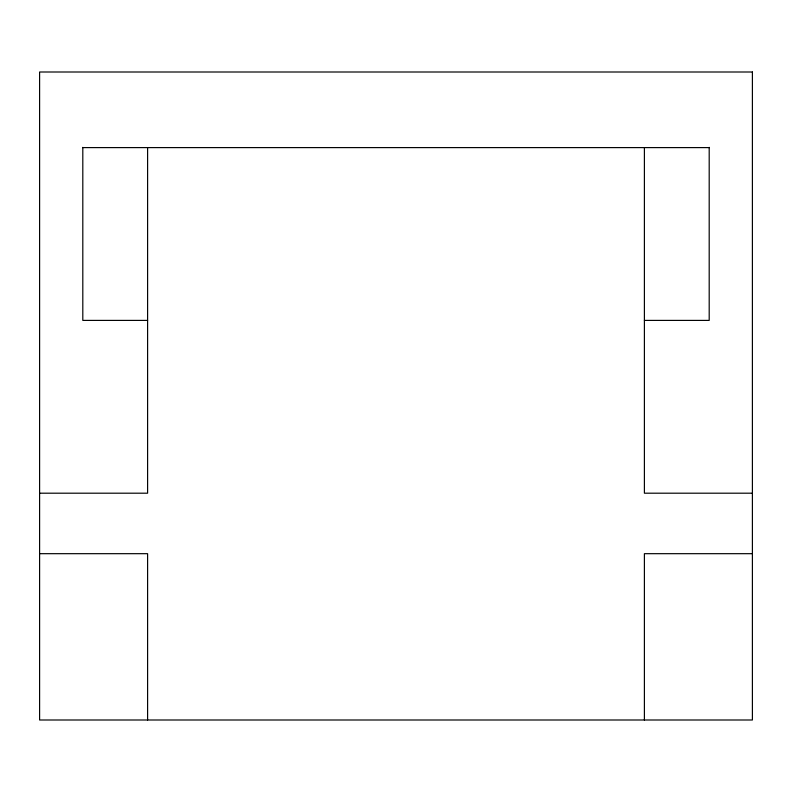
<?xml version="1.0" encoding="UTF-8"?>
<svg xmlns="http://www.w3.org/2000/svg" width="792" height="792" viewBox="0 0 792 792"><rect width="100%" height="100%" fill="white"/><g stroke="black" fill="none" stroke-linecap="round" stroke-linejoin="round"><path stroke-width="1.19" d="M82.804 147.599L709.196 147.599M147.599 320.404L82.804 320.404L82.804 147.381M644.401 320.404L709.196 320.404L709.196 147.381M39.6 493.198L147.599 493.198L147.599 147.599M752.4 493.198L644.401 493.198L644.401 147.599M39.6 553.677L147.599 553.677L147.599 719.997M752.4 553.677L644.401 553.677L644.401 719.997M752.4 72.003L39.6 72.003L39.6 719.997L752.4 719.997L752.4 72.003"/></g></svg>
